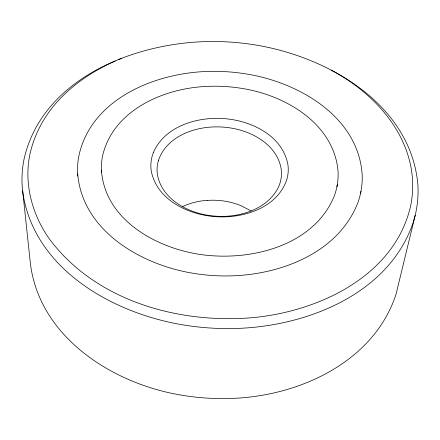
<?xml version="1.0" encoding="UTF-8"?>
<svg xmlns="http://www.w3.org/2000/svg" width="440" height="440" viewBox="0 0 440 440"><rect width="100%" height="100%" fill="white"/><g stroke="black" fill="none" stroke-linecap="round" stroke-linejoin="round"><path stroke-width="0.66" d="M336.963 186.753L337.326 184.586A60.896 60.896 0 0 0 338.047 171.155C333.894 123.437 284.983 95.04 241.813 88.401A164.786 164.786 0 0 0 206.965 86.416C163.614 88.11 112.277 110.434 102.366 156.888A60.896 60.896 0 0 0 101.415 170.159L101.497 172.326M360.569 193.435L360.976 191.268A73.364 73.364 0 0 0 362.181 174.823C358.435 116.545 298.37 82.203 246.318 73.959A198.154 198.154 0 0 0 211.376 71.363C157.041 71.841 90.019 98.28 78.529 157.625A73.354 73.354 0 0 0 77.677 173.877L77.803 176.044M415.206 215.281L396.017 294.322C373.857 362.016 299.112 396.121 232.15 398.382A243.771 243.771 0 0 1 184.267 395.61C114.922 385.094 39.65 338.58 30.388 263.456L22.193 186.291A103.422 103.422 0 0 1 23.997 159.368C42.378 77.358 137.489 41.333 212.96 41.498A267.394 267.394 0 0 1 255.558 44.979C327.827 56.881 410.861 104.132 417.874 184.663A103.472 103.472 0 0 1 415.206 215.281L413.32 222.123C389.257 293.53 308.374 325.606 238.573 328.377A274.203 274.203 0 0 1 187.121 325.534C115.082 314.842 33.066 269.814 22.578 190.812M115.357 60.979C92.312 71.126 70.84 85.608 54.527 104.951C42.482 119.213 33.836 136.323 29.843 154.578C23.826 183.81 32.186 214.5 49.159 238.645C95.183 300.729 178.167 324.055 252.549 317.658C318.456 311.581 394.416 276.315 410.586 206.118A99.82 99.82 0 0 0 412.11 174.834C406.78 128.288 371.124 91.339 331.249 70.175M182.457 206.635C190.333 202.923 198.941 200.882 207.62 200.31M118.575 59.576L121.407 58.432M251.174 210.936L240.911 205.651A74.712 74.712 0 0 0 207.625 200.409M77.677 173.877C82.418 230.808 140.795 264.446 191.923 273.075A198.16 198.16 0 0 0 228.531 275.93C279.356 275.242 338.069 253.457 357.868 202.741A75.609 75.609 0 0 0 360.982 191.268M101.415 170.159C104.929 221.326 159.324 249.865 204.974 255.079C253.165 260.634 313.726 245.174 334.142 196.405A62.788 62.788 0 0 0 337.332 184.591M158.406 160.611L157.823 162.839A32.192 32.192 0 0 0 157.223 173.201C160.661 198.253 186.747 212.498 209.737 215.556A86.564 86.564 0 0 0 225.83 216.293C246.631 215.292 269.858 206.234 278.894 186.12A33.149 33.149 0 0 0 281.281 177.122A32.17 32.17 0 0 0 281.341 170.33C278.3 145.904 253.281 131.543 230.956 128.035A86.455 86.455 0 0 0 212.773 126.968C190.894 127.886 165.726 138.221 158.406 160.611M153.291 152.735L151.905 157.119A35.392 35.392 0 0 0 151.338 171.507C157.416 200.574 189.211 215.132 216.414 216.706C243.81 218.493 277.723 207.674 286.957 179.108A35.387 35.387 0 0 0 287.969 165.017C282.744 135.053 249.975 119.933 222.282 118.509C195.954 117.007 164.456 126.654 153.291 152.735"/></g></svg>
